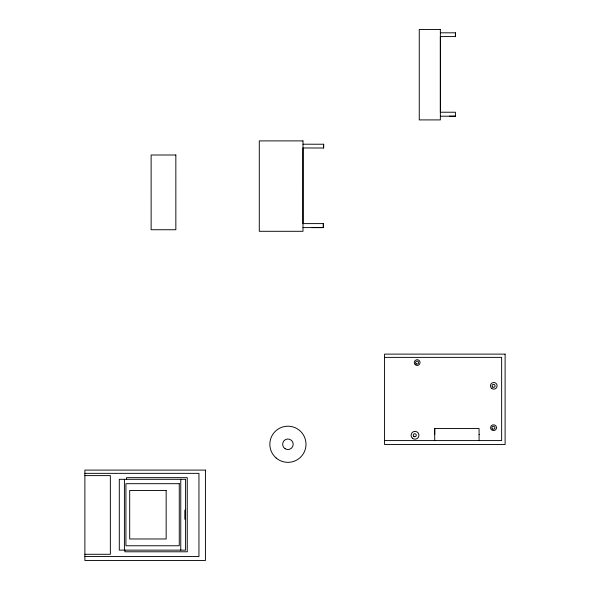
<?xml version="1.0" encoding="UTF-8"?>
<svg xmlns="http://www.w3.org/2000/svg" width="590" height="590" viewBox="0 0 590 590"><rect width="100%" height="100%" fill="white"/><g stroke="black" fill="none" stroke-linecap="round" stroke-linejoin="round"><path stroke-width="0.89" d="M312.022 227.607L323.327 227.593L323.305 223.603L302.987 223.617L302.995 147.979L323.63 148.002L323.637 144.233L302.987 144.211M449.396 116.215L455.421 116.201L455.421 112.225L440.361 112.225L440.361 36.58L455.406 36.58L455.414 32.819L440.361 32.811M323.63 148.002L323.652 144.233M455.406 36.58L455.428 32.811M440.361 116.215L455.421 116.201M302.987 227.607L323.327 227.593L323.327 223.603M384.569 357.378L501.64 357.378L501.64 440.582L384.569 440.582M434.329 434.55L434.712 434.55L434.712 428.524M479.08 434.55L479.464 434.55M84.886 473.35L198.948 473.35L198.948 556.554L84.886 556.554M84.886 475.606L110.352 475.606L110.352 554.29L84.886 554.29M185.592 510.202L184.84 510.202L184.84 519.244L185.592 519.244M479.08 440.582L479.08 428.524L434.712 428.524L434.712 440.582M180.769 479.316L180.769 550.131M126.562 479.316L126.562 477.657L187.251 477.657L187.251 551.79L124.896 551.79L124.896 550.131M124.416 479.316L124.416 550.131M496.492 427.684C496.632 431.725 489.973 431.334 490.578 427.337C490.836 423.745 496.647 424.085 496.492 427.684M440.361 29.5L419.261 29.5L419.261 119.91L440.361 119.91L440.361 29.5M302.987 140.899L259.29 140.899L259.29 231.302L302.987 231.302L302.987 140.899M175.842 155L151.129 155.008L151.136 229.739L175.85 229.739L175.842 155M505.114 354.118L384.569 354.118L384.569 444.528L505.114 444.528L505.114 354.118M205.431 470.09L84.886 470.09L84.886 560.5L205.431 560.5L205.431 470.09M185.592 479.316L119.291 479.316L119.291 550.131L185.592 550.131L185.592 479.316M179.264 483.682L125.921 483.682L125.921 545.765L179.264 545.765L179.264 483.682M166.151 490.46L129.689 490.46L129.689 538.98L166.151 538.98L166.151 490.46M415.198 364.657A2.876 2.876 0 0 0 419.969 363.241A2.876 2.876 0 0 0 416.363 359.819A2.876 2.876 0 0 0 415.198 364.657M492.621 429.063A1.505 1.505 0 0 0 494.877 427.757A1.505 1.505 0 0 0 492.621 426.452A1.505 1.505 0 0 0 492.621 429.063M412.336 438.141A3.916 3.916 0 0 0 418.826 436.172A3.916 3.916 0 0 0 413.87 431.533A3.916 3.916 0 0 0 412.336 438.141M413.929 436.504A1.505 1.505 0 0 0 416.267 435.339A1.505 1.505 0 0 0 414.092 433.901A1.505 1.505 0 0 0 413.929 436.504M416.26 363.875A1.505 1.505 0 0 0 418.612 362.754A1.505 1.505 0 0 0 416.466 361.272A1.505 1.505 0 0 0 416.26 363.875M491.772 388.486A3.333 3.333 0 0 0 497.075 386.199A3.333 3.333 0 0 0 492.444 382.755A3.333 3.333 0 0 0 491.772 388.486M492.517 386.944A1.505 1.505 0 0 0 495.017 386.199A1.505 1.505 0 0 0 493.129 384.4A1.505 1.505 0 0 0 492.517 386.944M276.149 457.995A18.084 18.084 0 0 0 305.694 447.611A18.084 18.084 0 0 0 281.924 427.219A18.084 18.084 0 0 0 276.149 457.995M285.088 448.725A5.273 5.273 0 0 0 293.193 444.506A5.273 5.273 0 0 0 285.486 439.594A5.273 5.273 0 0 0 285.088 448.725"/></g></svg>
